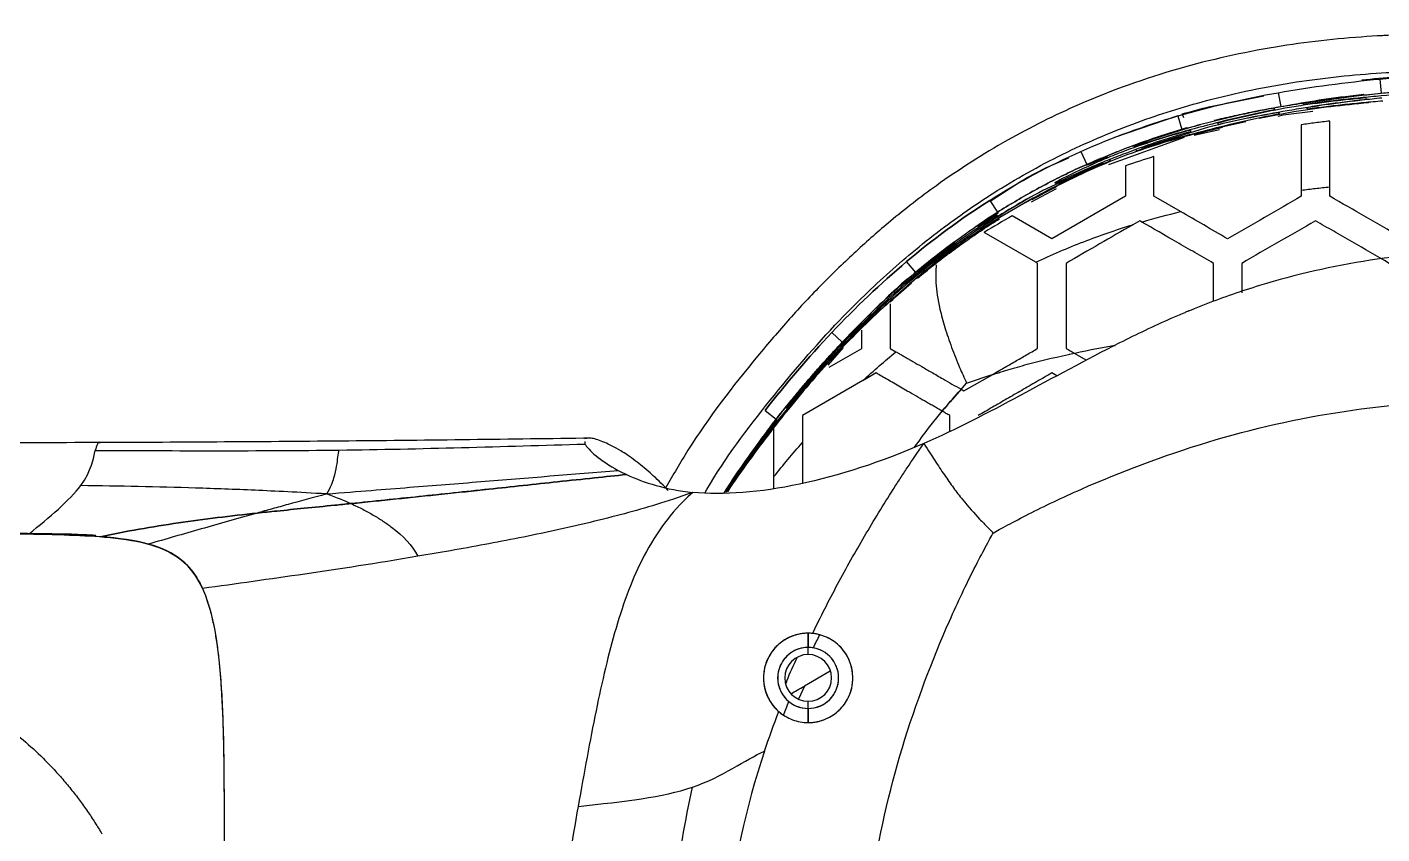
# Model space of a CAD drawing. Header units: millimetres. Extents: x 0 to 1189, y 0 to 841.
# Drawn here: x 430.35 to 478.1, y 636.49 to 664.94 of the extents above; entities that cross this region are included whole.
import ezdxf

# ---------------------------------------------------------------- set-up
doc = ezdxf.new("R2010")
doc.units = ezdxf.units.MM

msp = doc.modelspace()

# ---------------------------------------------------------------- linework, layer by layer
at = {"color": 7, "linetype": 'Continuous', "lineweight": 25}
for p, q in [((478.032, 663.108), (478.079, 662.61)), ((473.94, 662.508), (472.064, 662.126)), ((474.45, 662.626), (474.535, 662.134)), ((477.451, 662.579), (477.461, 662.561)), ((477.558, 662.398), (477.531, 662.444)), ((472.064, 662.126), (472.047, 662.14)), ((473.775, 661.724), (475.001, 661.962)), ((474.288, 662.066), (474.333, 662.027)), ((474.493, 661.887), (474.448, 661.926)), ((474.625, 661.842), (475.663, 661.978)), ((475.44, 662.093), (475.485, 662.053)), ((477.627, 662.28), (477.637, 662.263)), ((470.913, 661.807), (468.682, 661.042)), ((470.914, 661.807), (471.053, 661.327)), ((471.066, 661.878), (471.103, 661.748)), ((472.302, 661.55), (472.347, 661.515)), ((472.463, 661.423), (473.3, 661.616)), ((474.444, 661.801), (474.625, 661.842)), ((475.262, 661.496), (475.262, 659.192)), ((476.262, 659.305), (476.262, 661.627)), ((468.48, 660.099), (471.142, 661.054)), ((471.871, 661.381), (469.619, 660.674)), ((471.202, 661.397), (471.219, 661.384)), ((471.375, 661.263), (471.331, 661.296)), ((471.487, 661.175), (471.504, 661.162)), ((471.488, 661.132), (472.382, 661.334)), ((472.48, 661.41), (472.463, 661.423)), ((467.494, 660.555), (467.697, 660.098)), ((468.864, 660.576), (467.696, 660.096)), ((469.431, 660.615), (469.462, 660.581)), ((468.27, 660.152), (466.147, 659.179)), ((467.057, 660.323), (466.263, 659.971)), ((467.684, 660.066), (468.416, 660.383)), ((467.696, 660.1), (467.698, 660.097)), ((468.442, 660.349), (467.799, 660.06)), ((468.535, 660.228), (468.509, 660.262)), ((469.065, 660.048), (469.065, 658.976)), ((470.065, 658.976), (470.065, 660.372)), ((466.263, 659.971), (466.253, 659.982)), ((465.366, 659.486), (464.331, 658.818)), ((465.752, 658.778), (466.637, 659.245)), ((466.659, 659.329), (466.649, 659.34)), ((464.281, 658.829), (464.55, 658.408)), ((464.282, 658.828), (464.281, 658.829)), ((465.774, 658.862), (465.769, 658.868)), ((469.065, 658.976), (466.467, 657.476)), ((471.006, 658.433), (470.065, 658.976)), ((463.844, 657.918), (464.583, 658.4)), ((464.527, 658.309), (463.868, 657.893)), ((464.548, 658.409), (464.551, 658.406)), ((466.467, 657.476), (465.074, 658.281)), ((469.565, 658.11), (469.326, 657.972)), ((469.641, 658.066), (469.565, 658.11)), ((463.929, 657.829), (463.953, 657.804)), ((465.904, 656.647), (464.078, 657.701)), ((463.026, 657.34), (463.05, 657.318)), ((463.134, 657.235), (463.11, 657.258)), ((461.672, 656.288), (461.349, 656.67)), ((461.349, 656.67), (461.349, 656.669)), ((461.372, 656.042), (461.364, 656.049)), ((461.452, 655.974), (461.429, 655.993)), ((461.508, 655.925), (461.517, 655.918)), ((460.615, 655.374), (460.623, 655.367)), ((460.679, 655.323), (460.701, 655.306)), ((460.766, 655.256), (460.762, 655.259)), ((460.771, 655.187), (460.771, 653.61)), ((458.714, 654.172), (458.714, 654.171)), ((458.714, 654.171), (459.078, 653.828)), ((459.157, 653.854), (459.135, 653.867)), ((459.21, 653.819), (459.232, 653.806)), ((459.771, 653.61), (459.771, 654.252)), ((458.579, 653.018), (459.125, 653.647)), ((458.617, 652.944), (459.771, 653.61)), ((460.771, 653.61), (460.973, 653.494)), ((467.257, 653.443), (467.684, 653.196)), ((458.545, 653.075), (458.524, 653.086)), ((459.805, 652.475), (457.673, 651.244)), ((463.369, 652.11), (464.384, 652.696)), ((466.643, 652.643), (466.467, 652.744)), ((463.269, 652.168), (463.369, 652.11)), ((456.358, 651.419), (456.753, 651.113)), ((457.059, 651.511), (457.051, 651.513)), ((457.134, 651.489), (457.112, 651.495)), ((457.187, 651.474), (457.192, 651.472)), ((454.907, 648.5), (456.753, 651.113)), ((457.673, 651.244), (457.673, 650.288)), ((462.869, 650.688), (462.869, 651.244)), ((456.422, 650.702), (456.431, 650.701)), ((456.486, 650.694), (456.508, 650.692)), ((456.673, 649.095), (456.673, 650.786)), ((432.923, 650.275), (432.915, 650.284)), ((450.009, 650.331), (450.011, 650.239)), ((455.218, 648.949), (455.193, 648.942)), ((455.281, 648.968), (455.306, 648.975)), ((457.878, 643.069), (457.878, 643.569)), ((457.878, 643.569), (457.878, 643.069)), ((457.878, 642.819), (457.878, 643.069)), ((459.243, 642.78), (459.243, 642.78)), ((458.657, 642.235), (457.744, 641.707)), ((457.744, 641.707), (457.542, 641.244)), ((457.878, 640.919), (457.878, 641.169)), ((457.878, 640.419), (457.878, 640.919)), ((457.878, 640.919), (457.878, 640.419))]:
    msp.add_line(p, q, dxfattribs=at)
for radius, start, end in [(1.075, 90, 270), (0.825, 90, 270), (1.075, 270, 90), (0.825, 270, 90)]:
    msp.add_arc((457.878, 641.994), radius, start, end, dxfattribs=at)
for points, knots in [([(487.877, 664.938), (487.392, 664.936), (486.31, 664.931), (484.701, 664.903), (483.306, 664.866), (482.148, 664.828), (481.02, 664.783), (479.593, 664.715), (478.527, 664.656), (477.954, 664.625)], [0, 0, 0, 0, 0.153069, 0.341198, 0.484021, 0.568388, 0.681111, 0.828428, 1, 1, 1, 1]), ([(483.118, 664.548), (482.255, 664.602), (480.425, 664.717), (477.477, 664.64), (474.261, 664.28), (470.844, 663.519), (467.68, 662.387), (464.833, 660.967), (462.626, 659.557), (460.877, 658.201), (459.546, 657.032), (458.36, 655.882), (457.202, 654.651), (455.571, 652.736), (454.062, 650.779), (453.115, 649.146), (452.86, 648.705)], [0, 0, 0, 0, 0.073195, 0.155279, 0.244951, 0.341318, 0.444142, 0.521877, 0.603732, 0.660167, 0.704534, 0.750049, 0.79661, 0.844106, 0.957878, 1, 1, 1, 1]), ([(454.242, 648.518), (454.265, 648.558), (454.927, 649.713), (456.489, 651.772), (458.391, 654.017), (459.849, 655.478), (460.743, 656.311), (461.683, 657.12), (462.928, 658.102), (464.682, 659.305), (466.948, 660.557), (469.424, 661.604), (472.124, 662.451), (475.009, 663.044), (478, 663.354), (480.744, 663.426), (482.458, 663.346), (483.267, 663.309)], [0, 0, 0, 0, 0.0039898, 0.1158084, 0.2237351, 0.2598345, 0.2952622, 0.3299706, 0.3677126, 0.433133, 0.5147459, 0.5924201, 0.6665755, 0.7605684, 0.8481543, 0.928402, 1, 1, 1, 1]), ([(474.535, 662.134), (474.682, 662.159), (474.976, 662.21), (475.418, 662.28), (475.86, 662.346), (476.303, 662.407), (476.746, 662.465), (477.19, 662.518), (477.634, 662.567), (477.931, 662.596), (478.079, 662.61)], [0, 0, 0, 0, 0.125064, 0.250086, 0.375078, 0.500051, 0.625018, 0.74999, 0.87498, 1, 1, 1, 1]), ([(477.459, 662.561), (477.209, 662.533), (476.966, 662.503), (476.502, 662.444), (476.279, 662.413), (475.622, 662.317), (475.197, 662.246), (474.771, 662.168)], [0, 0, 0, 0, 0.25, 0.25, 0.5, 0.5, 1, 1, 1, 1]), ([(477.529, 662.443), (477.291, 662.421), (477.053, 662.397), (476.591, 662.347), (476.144, 662.295), (475.71, 662.236), (475.276, 662.173), (475.058, 662.14), (474.842, 662.105)], [0, 0, 0, 0, 0.25, 0.25, 0.5, 0.75, 0.75, 1, 1, 1, 1]), ([(474.931, 662.025), (475.144, 662.063), (475.357, 662.099), (475.784, 662.167), (475.998, 662.199), (476.429, 662.26), (476.647, 662.289), (477.095, 662.345), (477.325, 662.372), (477.557, 662.398)], [0, 0, 0, 0, 0.25, 0.25, 0.5, 0.5, 0.75, 0.75, 1, 1, 1, 1]), ([(475.281, 662.239), (475.495, 662.275), (475.709, 662.31), (476.143, 662.375), (476.363, 662.406), (476.818, 662.466), (477.055, 662.495), (477.544, 662.553), (477.796, 662.58), (478.05, 662.607)], [0, 0, 0, 0, 0.25, 0.25, 0.5, 0.5, 0.75, 0.75, 1, 1, 1, 1]), ([(478.079, 662.512), (477.836, 662.491), (477.592, 662.468), (477.113, 662.421), (476.879, 662.397), (476.423, 662.345), (476.201, 662.319), (475.761, 662.261), (475.543, 662.231), (475.325, 662.198)], [0, 0, 0, 0, 0.25, 0.25, 0.5, 0.5, 0.75, 0.75, 1, 1, 1, 1]), ([(478.079, 662.61), (478.277, 662.629), (478.673, 662.665), (479.267, 662.714), (479.862, 662.758), (480.456, 662.797), (481.052, 662.831), (481.448, 662.85), (481.647, 662.859)], [0, 0, 0, 0, 0.166701, 0.333373, 0.500027, 0.666676, 0.833329, 1, 1, 1, 1]), ([(480.872, 662.754), (480.431, 662.724), (479.984, 662.69), (479.053, 662.609), (478.563, 662.563), (478.079, 662.512)], [0, 0, 0, 0, 0.5, 0.5, 1, 1, 1, 1]), ([(471.053, 661.327), (471.18, 661.363), (471.435, 661.436), (471.819, 661.54), (472.204, 661.639), (472.59, 661.734), (472.977, 661.823), (473.365, 661.908), (473.754, 661.988), (474.144, 662.064), (474.405, 662.111), (474.535, 662.134)], [0, 0, 0, 0, 0.111215, 0.222366, 0.333469, 0.444539, 0.555595, 0.666653, 0.777728, 0.888838, 1, 1, 1, 1]), ([(474.333, 662.027), (473.908, 661.944), (473.485, 661.853), (472.64, 661.656), (472.216, 661.549), (471.8, 661.436)], [0, 0, 0, 0, 0.5, 0.5, 1, 1, 1, 1]), ([(474.771, 662.168), (474.338, 662.096), (473.905, 662.016), (473.259, 661.885), (473.045, 661.839), (472.615, 661.743), (472.399, 661.693), (472.185, 661.641)], [0, 0, 0, 0, 0.5, 0.5, 0.75, 0.75, 1, 1, 1, 1]), ([(475.001, 661.962), (475.434, 662.03), (475.868, 662.09), (476.742, 662.194), (477.183, 662.239), (477.626, 662.28)], [0, 0, 0, 0, 0.5, 0.5, 1, 1, 1, 1]), ([(471.8, 661.436), (471.376, 661.329), (470.962, 661.216), (470.149, 660.974), (469.751, 660.844), (469.354, 660.703)], [0, 0, 0, 0, 0.5, 0.5, 1, 1, 1, 1]), ([(476.262, 661.627), (476.093, 661.606), (475.759, 661.565), (475.427, 661.519), (475.262, 661.496)], [0, 0, 0, 0, 0.504598, 1, 1, 1, 1]), ([(467.697, 660.098), (467.806, 660.146), (468.025, 660.243), (468.355, 660.381), (468.686, 660.516), (469.019, 660.646), (469.354, 660.771), (469.69, 660.891), (470.028, 661.007), (470.368, 661.119), (470.71, 661.226), (470.938, 661.293), (471.053, 661.327)], [0, 0, 0, 0, 0.100132, 0.200184, 0.300177, 0.400127, 0.500054, 0.599977, 0.699915, 0.799885, 0.899907, 1, 1, 1, 1]), ([(471.219, 661.384), (470.814, 661.266), (470.419, 661.142), (469.639, 660.875), (469.254, 660.732), (468.864, 660.576)], [0, 0, 0, 0, 0.5, 0.5, 1, 1, 1, 1]), ([(469.005, 660.399), (469.41, 660.549), (469.818, 660.688), (470.644, 660.946), (471.063, 661.065), (471.487, 661.175)], [0, 0, 0, 0, 0.5, 0.5, 1, 1, 1, 1]), ([(469.462, 660.581), (469.869, 660.722), (470.279, 660.854), (471.112, 661.096), (471.536, 661.208), (471.961, 661.312)], [0, 0, 0, 0, 0.5, 0.5, 1, 1, 1, 1]), ([(468.907, 660.522), (468.71, 660.444), (468.318, 660.282), (467.524, 659.932), (466.941, 659.648), (466.558, 659.449)], [0, 0, 0, 0, 0.25, 0.5, 1, 1, 1, 1]), ([(464.55, 658.408), (464.65, 658.471), (464.852, 658.598), (465.159, 658.783), (465.467, 658.964), (465.778, 659.14), (466.092, 659.312), (466.408, 659.478), (466.726, 659.641), (467.047, 659.798), (467.371, 659.951), (467.588, 660.049), (467.697, 660.098)], [0, 0, 0, 0, 0.10013, 0.200173, 0.300151, 0.400086, 0.499999, 0.599912, 0.699847, 0.799826, 0.899869, 1, 1, 1, 1]), ([(467.697, 660.098), (467.588, 660.049), (467.371, 659.951), (467.047, 659.798), (466.726, 659.641), (466.408, 659.478), (466.092, 659.312), (465.778, 659.14), (465.467, 658.964), (465.159, 658.783), (464.852, 658.598), (464.65, 658.471), (464.55, 658.408)], [0, 0, 0, 0, 0.100131, 0.200174, 0.300153, 0.400088, 0.500001, 0.599914, 0.699849, 0.799827, 0.89987, 1, 1, 1, 1]), ([(466.584, 659.418), (466.971, 659.612), (467.561, 659.887), (468.362, 660.223), (468.761, 660.378), (468.962, 660.453)], [0, 0, 0, 0, 0.5, 0.75, 1, 1, 1, 1]), ([(475.262, 659.192), (475.426, 659.212), (475.759, 659.252), (476.093, 659.288), (476.262, 659.305)], [0, 0, 0, 0, 0.494555, 1, 1, 1, 1]), ([(465.58, 658.875), (465.247, 658.679), (464.54, 658.265), (463.866, 657.8), (463.51, 657.555)], [0, 0, 0, 0, 0.471525, 1, 1, 1, 1]), ([(478.86, 657.476), (478.639, 657.603), (478.419, 657.73), (477.981, 657.983), (477.765, 658.108), (477.113, 658.484), (476.681, 658.734), (476.262, 658.976)], [0, 0, 0, 0, 0.25, 0.25, 0.5, 0.5, 1, 1, 1, 1]), ([(461.672, 656.288), (461.764, 656.365), (461.946, 656.518), (462.224, 656.744), (462.504, 656.966), (462.788, 657.184), (463.074, 657.398), (463.363, 657.608), (463.655, 657.814), (463.95, 658.016), (464.248, 658.214), (464.449, 658.343), (464.55, 658.408)], [0, 0, 0, 0, 0.100093, 0.200116, 0.300087, 0.400024, 0.499948, 0.599875, 0.699825, 0.799817, 0.899869, 1, 1, 1, 1]), ([(461.733, 656.087), (461.825, 656.163), (462.009, 656.315), (462.288, 656.538), (462.57, 656.758), (462.854, 656.973), (463.142, 657.185), (463.432, 657.393), (463.726, 657.596), (464.022, 657.796), (464.321, 657.992), (464.523, 658.119), (464.624, 658.183)], [0, 0, 0, 0, 0.100095, 0.200118, 0.300089, 0.400026, 0.499949, 0.599876, 0.699826, 0.799817, 0.899869, 1, 1, 1, 1]), ([(464.603, 658.434), (464.569, 658.414), (464.165, 658.168), (463.779, 657.893), (463.425, 657.64)], [0, 0, 0, 0, 0.08278, 1, 1, 1, 1]), ([(472.663, 657.476), (472.38, 657.64), (472.098, 657.803), (471.543, 658.123), (471.272, 658.28), (471.006, 658.433)], [0, 0, 0, 0, 0.5, 0.5, 1, 1, 1, 1]), ([(478.36, 656.61), (477.925, 656.861), (477.266, 657.241), (476.617, 657.616), (476.189, 657.863), (475.974, 657.987), (475.762, 658.11)], [0, 0, 0, 0, 0.5, 0.75, 0.75, 1, 1, 1, 1]), ([(463.425, 657.64), (463.07, 657.392), (462.721, 657.135), (462.037, 656.602), (461.701, 656.326), (461.371, 656.041)], [0, 0, 0, 0, 0.5, 0.5, 1, 1, 1, 1]), ([(465.904, 656.647), (466.456, 656.91), (467.018, 657.151), (468.161, 657.592), (468.741, 657.792), (469.326, 657.972)], [0, 0, 0, 0, 0.5, 0.5, 1, 1, 1, 1]), ([(472.163, 656.61), (471.946, 656.736), (471.728, 656.862), (471.297, 657.111), (471.083, 657.234), (470.449, 657.6), (470.035, 657.839), (469.641, 658.066)], [0, 0, 0, 0, 0.25, 0.25, 0.5, 0.5, 1, 1, 1, 1]), ([(500.888, 649.059), (499.005, 650.942), (496.286, 652.93), (493.132, 654.463), (492.327, 654.81), (492.125, 654.895), (492.074, 654.916), (492.062, 654.921), (492.057, 654.923), (492.054, 654.924), (492.041, 654.93), (491.99, 654.951), (491.787, 655.034), (490.973, 655.357), (487.658, 656.504), (481.668, 657.434), (475.677, 656.504), (472.362, 655.357), (471.548, 655.034), (471.345, 654.951), (471.294, 654.93), (471.281, 654.924), (471.278, 654.923), (471.273, 654.921), (471.261, 654.916), (471.21, 654.895), (471.008, 654.81), (470.203, 654.463), (467.041, 652.949), (464.207, 651.242), (461.957, 650.259)], [0, 0, 0, 0, 0.125, 0.15625, 0.164062, 0.166016, 0.166504, 0.166626, 0.166626, 0.166748, 0.166992, 0.167969, 0.171875, 0.1875, 0.25, 0.5, 0.75, 0.8125, 0.828125, 0.832031, 0.833008, 0.833252, 0.833374, 0.833374, 0.833496, 0.833984, 0.835938, 0.84375, 0.875, 1, 1, 1, 1]), ([(459.078, 653.828), (459.169, 653.924), (459.352, 654.117), (459.63, 654.4), (459.912, 654.681), (460.196, 654.958), (460.485, 655.231), (460.776, 655.501), (461.071, 655.767), (461.37, 656.03), (461.571, 656.202), (461.672, 656.288)], [0, 0, 0, 0, 0.1111698, 0.2222852, 0.3333633, 0.444421, 0.5554754, 0.6665435, 0.7776423, 0.8887888, 1, 1, 1, 1]), ([(465.967, 653.61), (465.967, 654.145), (465.967, 654.669), (465.967, 655.678), (465.967, 656.162), (465.967, 656.61)], [0, 0, 0, 0, 0.5, 0.5, 1, 1, 1, 1]), ([(466.967, 656.61), (466.967, 656.151), (466.967, 655.663), (466.967, 654.656), (466.967, 654.136), (466.967, 653.61)], [0, 0, 0, 0, 0.5, 0.5, 1, 1, 1, 1]), ([(472.163, 655.266), (472.163, 655.452), (472.163, 655.908), (472.163, 656.349), (472.163, 656.61)], [0, 0, 0, 0, 0.408723, 1, 1, 1, 1]), ([(473.163, 656.61), (473.163, 656.342), (473.163, 655.998), (473.163, 655.644), (473.163, 655.565)], [0, 0, 0, 0, 0.776855, 1, 1, 1, 1]), ([(461.08, 655.639), (460.919, 655.494), (460.758, 655.345), (460.44, 655.047), (459.969, 654.596), (459.51, 654.133), (459.21, 653.819)], [0, 0, 0, 0, 0.25, 0.25, 0.5, 1, 1, 1, 1]), ([(459.231, 653.806), (459.535, 654.117), (459.844, 654.422), (460.317, 654.871), (460.477, 655.02), (460.798, 655.314), (460.961, 655.46), (461.124, 655.603)], [0, 0, 0, 0, 0.5, 0.5, 0.75, 0.75, 1, 1, 1, 1]), ([(456.753, 651.113), (456.844, 651.23), (457.028, 651.465), (457.309, 651.813), (457.593, 652.158), (457.882, 652.499), (458.175, 652.837), (458.471, 653.171), (458.772, 653.502), (458.976, 653.72), (459.078, 653.828)], [0, 0, 0, 0, 0.1250544, 0.2500569, 0.3750258, 0.4999791, 0.624935, 0.7499117, 0.8749273, 1, 1, 1, 1]), ([(460.973, 653.494), (461.009, 653.472), (461.084, 653.43), (461.199, 653.363), (461.318, 653.294), (461.441, 653.223), (461.627, 653.116), (461.885, 652.967), (462.239, 652.763), (462.595, 652.557), (462.946, 652.355), (463.16, 652.231), (463.269, 652.168)], [0, 0, 0, 0, 0.056038, 0.112579, 0.169674, 0.227372, 0.285718, 0.425805, 0.571436, 0.742285, 0.87007, 1, 1, 1, 1]), ([(464.384, 652.696), (464.515, 652.772), (464.778, 652.923), (465.173, 653.151), (465.57, 653.38), (465.835, 653.533), (465.967, 653.61)], [0, 0, 0, 0, 0.248453, 0.497928, 0.748439, 1, 1, 1, 1]), ([(464.384, 652.696), (464.575, 652.757), (464.783, 652.82), (465.221, 652.947), (465.452, 653.01), (466.176, 653.2), (466.7, 653.325), (467.257, 653.443)], [0, 0, 0, 0, 0.25, 0.25, 0.5, 0.5, 1, 1, 1, 1]), ([(464.384, 652.696), (464.575, 652.757), (464.783, 652.82), (465.221, 652.947), (465.452, 653.01), (466.176, 653.2), (466.7, 653.325), (467.257, 653.443)], [0, 0, 0, 0, 0.25, 0.25, 0.5, 0.5, 1, 1, 1, 1]), ([(462.606, 651.396), (462.552, 651.427), (462.443, 651.49), (462.284, 651.582), (462.129, 651.671), (461.923, 651.79), (461.67, 651.937), (461.386, 652.1), (461.129, 652.249), (460.897, 652.383), (460.676, 652.51), (460.467, 652.631), (460.336, 652.706), (460.271, 652.744)], [0, 0, 0, 0, 0.0646883, 0.1278867, 0.1896182, 0.249907, 0.3764429, 0.5001004, 0.6043198, 0.7061891, 0.8059315, 0.9037846, 1, 1, 1, 1]), ([(466.467, 652.744), (466.289, 652.641), (465.935, 652.437), (465.408, 652.132), (464.888, 651.832), (464.376, 651.537), (464.037, 651.341), (463.869, 651.244)], [0, 0, 0, 0, 0.205841, 0.408748, 0.608734, 0.805813, 1, 1, 1, 1]), ([(464.404, 647.102), (464.505, 647.16), (464.88, 647.372), (465.89, 647.902), (468.089, 648.95), (473.471, 651.007), (481.668, 652.265), (489.864, 651.007), (495.246, 648.95), (497.427, 647.883), (498.421, 647.338), (498.79, 647.12), (498.889, 647.06)], [0, 0, 0, 0, 0.03125, 0.0625, 0.125, 0.25, 0.5, 0.75, 0.875, 0.9375, 0.96875, 1, 1, 1, 1]), ([(462.869, 651.244), (462.825, 651.27), (462.737, 651.32), (462.65, 651.371), (462.606, 651.396)], [0, 0, 0, 0, 0.503827, 1, 1, 1, 1]), ([(452.949, 648.601), (452.911, 648.64), (452.664, 648.899), (452.264, 649.265), (451.731, 649.707), (451.19, 650.063), (450.668, 650.324), (450.216, 650.473), (450.077, 650.441), (450.007, 650.425)], [0, 0, 0, 0, 0.017536, 0.113819, 0.229997, 0.37134, 0.566509, 0.78039, 1, 1, 1, 1]), ([(432.915, 650.293), (431.342, 650.286), (428.29, 650.272), (423.906, 650.254), (419.952, 650.237), (416.534, 650.221), (413.638, 650.205), (411.135, 650.188), (408.758, 650.168), (406.345, 650.145), (403.786, 650.118), (401.123, 650.088), (398.346, 650.054), (395.392, 650.012), (392.107, 649.957), (388.345, 649.882), (384.02, 649.778), (379.136, 649.636), (373.781, 649.441), (368.913, 649.186), (364.742, 648.875), (361.435, 648.551), (358.35, 648.129), (355.769, 647.674), (354.272, 647.219), (353.68, 647.039)], [0, 0, 0, 0, 0.059376, 0.115257, 0.165524, 0.208696, 0.244326, 0.27491, 0.303233, 0.334065, 0.366066, 0.399869, 0.434635, 0.470934, 0.511436, 0.558679, 0.613056, 0.674815, 0.743205, 0.815424, 0.85892, 0.901187, 0.94091, 0.976605, 1, 1, 1, 1]), ([(450.227, 650.445), (447.379, 650.408), (441.61, 650.333), (435.843, 650.303), (432.923, 650.288)], [0, 0, 0, 0, 0.493747, 1, 1, 1, 1]), ([(440.912, 648.48), (441.051, 648.723), (441.181, 649.064), (441.289, 649.6), (441.311, 649.887), (441.346, 650.028)], [0, 0, 0, 0, 0.25, 0.5, 1, 1, 1, 1]), ([(457.673, 650.288), (457.673, 649.927), (457.673, 649.471), (457.673, 648.968), (457.673, 648.863)], [0, 0, 0, 0, 0.791096, 1, 1, 1, 1]), ([(458.035, 643.561), (458.314, 644.145), (458.607, 644.721), (459.07, 645.583), (459.228, 645.87), (459.546, 646.436), (459.705, 646.714), (460.029, 647.265), (460.193, 647.54), (460.532, 648.095), (460.705, 648.373), (460.959, 648.773), (461.042, 648.903), (461.205, 649.155), (461.446, 649.523), (461.719, 649.923), (461.957, 650.259)], [0, 0, 0, 0, 0.25, 0.25, 0.375, 0.375, 0.5, 0.5, 0.625, 0.625, 0.75, 0.75, 0.8125, 0.8125, 0.875, 1, 1, 1, 1]), ([(461.957, 650.259), (462.127, 649.996), (462.335, 649.669), (462.684, 649.137), (463, 648.69), (463.426, 648.135), (463.831, 647.687), (464.207, 647.3), (464.361, 647.145), (464.404, 647.102)], [0, 0, 0, 0, 0.125, 0.25, 0.375, 0.5, 0.75, 0.875, 1, 1, 1, 1]), ([(440.912, 648.48), (442.058, 648.573), (443.853, 648.716), (447.179, 648.981), (449.582, 649.179), (451.183, 649.311)], [0, 0, 0, 0, 0.25, 0.5, 1, 1, 1, 1]), ([(451.474, 649.165), (451.099, 649.126), (450.29, 649.041), (449.076, 648.911), (447.833, 648.778), (446.203, 648.603), (444.18, 648.389), (442.561, 648.222), (441.763, 648.14)], [0, 0, 0, 0, 0.115915, 0.25, 0.375, 0.5, 0.753479, 1, 1, 1, 1]), ([(441.763, 648.14), (442.293, 648.194), (443.362, 648.304), (444.981, 648.473), (446.474, 648.632), (447.833, 648.778), (449.076, 648.911), (450.29, 649.041), (451.099, 649.126), (451.474, 649.165)], [0, 0, 0, 0, 0.163564, 0.330231, 0.5, 0.625, 0.75, 0.884076, 1, 1, 1, 1]), ([(456.673, 648.669), (456.673, 648.689), (456.673, 648.836), (456.673, 648.975), (456.673, 649.095)], [0, 0, 0, 0, 0.134465, 1, 1, 1, 1]), ([(440.912, 648.48), (439.879, 648.538), (438.341, 648.615), (435.589, 648.716), (433.606, 648.755), (432.236, 648.775)], [0, 0, 0, 0, 0.25, 0.5, 1, 1, 1, 1]), ([(440.912, 648.48), (440.383, 648.339), (439.946, 648.22), (439.355, 648.057), (439.169, 648.005), (438.804, 647.904), (438.626, 647.854), (438.451, 647.805)], [0, 0, 0, 0, 0.5, 0.5, 0.75, 0.75, 1, 1, 1, 1]), ([(441.763, 648.14), (441.573, 648.121), (441.021, 648.065), (440.151, 647.978), (439.237, 647.887), (438.685, 647.829), (438.451, 647.805)], [0, 0, 0, 0, 0.171951, 0.5, 0.788425, 1, 1, 1, 1]), ([(438.451, 647.805), (438.685, 647.829), (439.237, 647.887), (440.151, 647.978), (441.021, 648.065), (441.573, 648.121), (441.763, 648.14)], [0, 0, 0, 0, 0.211562, 0.5, 0.828109, 1, 1, 1, 1]), ([(441.763, 648.14), (441.914, 648.072), (442.051, 648.005), (442.31, 647.871), (442.556, 647.736), (442.779, 647.596), (442.994, 647.454), (443.097, 647.381), (443.593, 647.007), (443.919, 646.677), (444.124, 646.281)], [0, 0, 0, 0, 0.125, 0.125, 0.25, 0.375, 0.375, 0.5, 0.5, 1, 1, 1, 1]), ([(453.807, 648.536), (453.339, 648.106), (452.809, 647.498), (452.062, 646.31), (451.536, 645.098), (450.947, 643.317), (450.393, 640.916), (449.979, 638.657), (449.769, 637.459)], [0, 0, 0, 0, 0.125, 0.25, 0.375, 0.5, 0.75, 1, 1, 1, 1]), ([(438.451, 647.805), (437.985, 647.755), (437.527, 647.703), (436.599, 647.588), (436.138, 647.527), (435.216, 647.391), (434.755, 647.317), (433.837, 647.155), (433.382, 647.068), (432.924, 646.972)], [0, 0, 0, 0, 0.25, 0.25, 0.5, 0.5, 0.75, 0.75, 1, 1, 1, 1]), ([(432.924, 646.972), (433.382, 647.068), (433.837, 647.155), (434.755, 647.317), (435.216, 647.391), (436.138, 647.527), (436.599, 647.588), (437.527, 647.703), (437.985, 647.755), (438.451, 647.805)], [0, 0, 0, 0, 0.25, 0.25, 0.5, 0.5, 0.75, 0.75, 1, 1, 1, 1]), ([(438.451, 647.805), (438.104, 647.707), (437.77, 647.612), (437.116, 647.426), (436.155, 647.152), (435.236, 646.888), (434.623, 646.711)], [0, 0, 0, 0, 0.25, 0.25, 0.5, 1, 1, 1, 1]), ([(349.548, 642.089), (349.926, 642.318), (350.834, 642.869), (352.514, 643.549), (354.684, 644.197), (357.45, 644.746), (360.824, 645.193), (364.751, 645.555), (369.014, 645.835), (373.47, 646.05), (378.375, 646.234), (383.553, 646.398), (388.848, 646.554), (393.732, 646.685), (398.129, 646.793), (401.976, 646.879), (405.278, 646.946), (408.3, 647), (411.258, 647.04), (414.447, 647.07), (417.919, 647.094), (421.674, 647.113), (425.041, 647.116), (427.798, 647.104), (429.858, 647.082), (431.626, 647.048), (433.203, 646.97), (434.537, 646.785), (435.582, 646.381), (436.212, 645.775), (436.55, 645.123), (436.726, 644.638), (436.849, 644.199), (436.952, 643.719), (437.037, 643.199), (437.164, 642.176), (437.261, 640.506), (437.292, 638.127), (437.289, 635.446), (437.289, 632.509), (437.289, 629.376), (437.288, 626.115), (437.287, 622.795), (437.289, 619.51), (437.256, 616.378), (437.16, 614.085), (437.034, 612.616), (436.949, 611.859), (436.847, 611.157), (436.725, 610.514), (436.554, 609.817), (436.273, 609.024), (435.8, 608.286), (435.113, 607.774), (434.226, 607.484), (433.099, 607.352), (431.692, 607.319), (429.97, 607.323), (427.968, 607.321), (425.292, 607.321), (422.024, 607.319), (418.37, 607.321), (414.974, 607.311), (411.822, 607.348), (409.029, 607.558), (406.373, 607.943), (403.705, 608.472), (400.652, 609.21), (397.191, 610.109), (393.352, 611.109), (388.909, 612.211), (383.883, 613.338), (378.326, 614.35), (372.66, 615.175), (367.694, 615.838), (363.559, 616.402), (360.329, 616.908), (358.099, 617.274), (356.974, 617.548), (356.807, 617.589)], [0, 0, 0, 0, 0.006247, 0.01503, 0.025559, 0.038285, 0.054911, 0.073739, 0.094123, 0.115404, 0.136912, 0.163629, 0.188757, 0.21193, 0.232807, 0.251049, 0.266421, 0.279568, 0.293844, 0.308316, 0.324726, 0.343013, 0.361498, 0.372444, 0.382541, 0.391628, 0.399868, 0.409838, 0.418799, 0.426799, 0.430929, 0.433368, 0.435831, 0.438359, 0.440982, 0.443725, 0.453442, 0.464709, 0.477435, 0.491401, 0.506297, 0.5218, 0.537586, 0.553301, 0.568319, 0.581949, 0.585839, 0.589535, 0.593035, 0.596347, 0.599487, 0.604432, 0.610902, 0.617534, 0.624552, 0.632066, 0.640181, 0.649075, 0.658902, 0.669529, 0.687461, 0.705236, 0.72127, 0.735553, 0.749866, 0.760887, 0.773534, 0.788374, 0.805351, 0.824175, 0.844551, 0.87017, 0.897093, 0.924522, 0.951244, 0.968045, 0.983604, 0.997558, 1, 1, 1, 1]), ([(349.566, 642.089), (349.693, 642.177), (350.37, 642.648), (351.889, 643.317), (354.047, 644.036), (356.521, 644.578), (359.239, 644.995), (362.322, 645.339), (365.695, 645.62), (369.891, 645.884), (374.818, 646.108), (380.328, 646.297), (385.647, 646.461), (390.636, 646.603), (395.213, 646.722), (399.314, 646.82), (402.888, 646.898), (405.964, 646.959), (408.661, 647.005), (411.171, 647.038), (413.701, 647.064), (416.365, 647.084), (419.208, 647.101), (422.156, 647.113), (425.095, 647.115), (427.887, 647.106), (429.6, 647.082), (430.413, 647.07)], [0, 0, 0, 0, 0.005667, 0.030319, 0.060517, 0.08936, 0.123288, 0.161624, 0.203435, 0.247755, 0.316234, 0.38482, 0.450518, 0.511969, 0.56837, 0.61892, 0.662817, 0.69986, 0.732074, 0.762001, 0.79218, 0.825149, 0.859967, 0.896759, 0.933526, 0.968434, 1, 1, 1, 1]), ([(411.32, 647.039), (411.983, 647.046), (413.57, 647.064), (416.206, 647.085), (419.302, 647.107), (422.599, 647.122), (425.644, 647.126), (428.295, 647.118), (430.444, 647.091), (431.939, 647.076), (432.628, 647.038), (432.767, 647.03)], [0, 0, 0, 0, 0.090864, 0.2174561, 0.3611998, 0.5150389, 0.6692419, 0.7798322, 0.8827112, 0.9763714, 1, 1, 1, 1]), ([(459.745, 629.839), (459.745, 633.118), (460.5, 638.035), (462.557, 643.418), (463.605, 645.617), (464.135, 646.627), (464.346, 647.002), (464.404, 647.102)], [0, 0, 0, 0, 0.5, 0.75, 0.875, 0.9375, 1, 1, 1, 1]), ([(436.528, 645.145), (437.098, 643.884), (437.277, 641.246), (437.289, 637.667), (437.29, 636.169), (437.289, 635.385), (437.289, 632.95), (437.289, 629.479), (437.288, 625.769), (437.288, 622.977), (437.288, 622.044), (437.286, 620.191), (437.274, 615.597), (437.095, 611.591), (436.523, 609.76)], [0, 0, 0, 0, 0.25, 0.3125, 0.3125, 0.375, 0.375, 0.5, 0.625, 0.625, 0.6875, 0.6875, 0.75, 1, 1, 1, 1]), ([(457.878, 643.569), (457.848, 643.569), (457.792, 643.568), (457.709, 643.561), (457.632, 643.551), (457.561, 643.538), (457.497, 643.523), (457.438, 643.507), (457.384, 643.49), (457.337, 643.474), (457.295, 643.458), (457.219, 643.426), (457.113, 643.374), (456.889, 643.235), (456.618, 642.979), (456.392, 642.576), (456.282, 642.109), (456.314, 641.693), (456.426, 641.366), (456.535, 641.161), (456.648, 641.006), (456.749, 640.892), (456.815, 640.833), (456.843, 640.807)], [0, 0, 0, 0, 0.023146, 0.044873, 0.065182, 0.084072, 0.101543, 0.117595, 0.132229, 0.145443, 0.157239, 0.167616, 0.209926, 0.250004, 0.375026, 0.498207, 0.608515, 0.748758, 0.819605, 0.880162, 0.930418, 0.970366, 1, 1, 1, 1]), ([(457.878, 643.569), (457.709, 643.569), (457.542, 643.542), (457.225, 643.437), (457.074, 643.359), (456.805, 643.16), (456.688, 643.039), (456.495, 642.766), (456.42, 642.614), (456.323, 642.295), (456.3, 642.128), (456.307, 641.791), (456.338, 641.623), (456.451, 641.305), (456.533, 641.157), (456.741, 640.892), (456.865, 640.776), (457.006, 640.683)], [0, 0, 0, 0, 0.125, 0.125, 0.25, 0.25, 0.375, 0.375, 0.5, 0.5, 0.625, 0.625, 0.75, 0.75, 0.875, 0.875, 1, 1, 1, 1]), ([(458.288, 643.515), (458.261, 643.522), (458.208, 643.535), (458.126, 643.55), (458.044, 643.561), (457.961, 643.568), (457.906, 643.569), (457.878, 643.569)], [0, 0, 0, 0, 0.200559, 0.40028, 0.59972, 0.799441, 1, 1, 1, 1]), ([(457.878, 640.419), (457.906, 640.42), (457.965, 640.421), (458.055, 640.428), (458.149, 640.442), (458.247, 640.462), (458.347, 640.49), (458.45, 640.526), (458.555, 640.57), (458.659, 640.625), (458.764, 640.69), (458.866, 640.766), (459.039, 640.916), (459.24, 641.168), (459.401, 641.535), (459.47, 641.938), (459.432, 642.349), (459.289, 642.726), (459.092, 643.015), (458.864, 643.235), (458.659, 643.368), (458.486, 643.449), (458.352, 643.498), (458.2, 643.54), (458.091, 643.554), (458.035, 643.561)], [0, 0, 0, 0, 0.017922, 0.03681, 0.056663, 0.077483, 0.099269, 0.12202, 0.145737, 0.17042, 0.196068, 0.222683, 0.250262, 0.339508, 0.422351, 0.498784, 0.59388, 0.677303, 0.749027, 0.811846, 0.874431, 0.901371, 0.93128, 0.964156, 1, 1, 1, 1]), ([(457.878, 640.419), (457.905, 640.42), (457.959, 640.42), (458.04, 640.427), (458.12, 640.437), (458.199, 640.451), (458.278, 640.47), (458.356, 640.493), (458.496, 640.541), (458.692, 640.635), (458.921, 640.803), (459.118, 641.009), (459.274, 641.247), (459.385, 641.508), (459.447, 641.786), (459.46, 642.07), (459.42, 642.352), (459.332, 642.622), (459.196, 642.872), (459.018, 643.094), (458.838, 643.249), (458.68, 643.352), (458.555, 643.419), (458.424, 643.474), (458.334, 643.501), (458.288, 643.515)], [0, 0, 0, 0, 0.017986, 0.035855, 0.053655, 0.071434, 0.089239, 0.107119, 0.125119, 0.187571, 0.250084, 0.312535, 0.375049, 0.4375, 0.500014, 0.562465, 0.624978, 0.68743, 0.749943, 0.812394, 0.874908, 0.906297, 0.937438, 0.968587, 1, 1, 1, 1]), ([(420.668, 642.928), (420.75, 642.934), (420.916, 642.946), (421.164, 642.958), (421.414, 642.965), (421.664, 642.967), (421.914, 642.964), (422.165, 642.957), (422.416, 642.945), (422.668, 642.928), (422.919, 642.907), (423.17, 642.881), (423.42, 642.849), (423.671, 642.813), (423.92, 642.773), (424.169, 642.727), (424.93, 642.572), (426.214, 642.199), (427.875, 641.455), (429.446, 640.463), (430.513, 639.567), (431.208, 638.862), (431.562, 638.473), (431.89, 638.082), (432.195, 637.689), (432.477, 637.294), (432.741, 636.897), (432.902, 636.628), (432.983, 636.495)], [0, 0, 0, 0, 0.0164946, 0.0330302, 0.0496045, 0.0662151, 0.0828597, 0.0995359, 0.1162413, 0.1329737, 0.1497309, 0.1665109, 0.183312, 0.2001323, 0.2169704, 0.2338252, 0.2506957, 0.3721652, 0.5004164, 0.6161951, 0.7495931, 0.7877155, 0.8248826, 0.8612149, 0.8968143, 0.9317661, 0.9661417, 1, 1, 1, 1]), ([(457.878, 643.069), (457.657, 643.069), (457.438, 642.999), (457.078, 642.745), (456.939, 642.561), (456.791, 642.145), (456.784, 641.914), (456.904, 641.49), (457.031, 641.297), (457.202, 641.159)], [0, 0, 0, 0, 0.25, 0.25, 0.5, 0.5, 0.75, 0.75, 1, 1, 1, 1]), ([(457.878, 640.919), (458.011, 640.919), (458.144, 640.944), (458.392, 641.041), (458.507, 641.112), (458.703, 641.292), (458.784, 641.401), (458.901, 641.639), (458.938, 641.77), (458.96, 642.035), (458.947, 642.17), (458.872, 642.425), (458.81, 642.546), (458.648, 642.756), (458.547, 642.846), (458.318, 642.984), (458.192, 643.031), (458.06, 643.053)], [0, 0, 0, 0, 0.125, 0.125, 0.25, 0.25, 0.375, 0.375, 0.5, 0.5, 0.625, 0.625, 0.75, 0.75, 0.875, 0.875, 1, 1, 1, 1]), ([(457.275, 641.437), (457.347, 641.478), (457.503, 641.569), (457.66, 641.659), (457.744, 641.707)], [0, 0, 0, 0, 0.462806, 1, 1, 1, 1]), ([(457.202, 641.159), (457.297, 641.082), (457.404, 641.022), (457.634, 640.94), (457.756, 640.919), (457.878, 640.919)], [0, 0, 0, 0, 0.5, 0.5, 1, 1, 1, 1]), ([(456.843, 640.807), (456.985, 640.683), (457.149, 640.586), (457.501, 640.453), (457.689, 640.419), (457.878, 640.419)], [0, 0, 0, 0, 0.5, 0.5, 1, 1, 1, 1]), ([(452.854, 629.749), (452.839, 630.761), (452.907, 632.313), (453.209, 635.092), (453.551, 636.974), (453.802, 638.144)], [0, 0, 0, 0, 0.25, 0.5, 1, 1, 1, 1])]:
    msp.add_open_spline(points, degree=3, knots=knots, dxfattribs=at)
for points in [[(478.032, 663.108), (479.228, 663.221), (480.425, 663.305), (481.625, 663.359)], [(474.45, 662.626), (475.638, 662.834), (476.832, 662.994), (478.032, 663.108)], [(477.396, 663.076), (477.788, 663.117), (478.193, 663.157), (478.59, 663.192)], [(470.914, 661.807), (472.077, 662.145), (473.256, 662.418), (474.45, 662.626)], [(478.102, 662.438), (477.87, 662.414), (477.407, 662.363), (476.728, 662.282), (476.082, 662.194), (475.654, 662.128), (475.44, 662.093)], [(471.066, 661.878), (471.386, 661.968), (471.714, 662.056), (472.045, 662.139)], [(474.448, 661.926), (473.584, 661.776), (472.724, 661.594), (471.871, 661.381)], [(474.842, 662.105), (473.989, 661.95), (473.143, 661.765), (472.302, 661.55)], [(472.347, 661.515), (473.203, 661.716), (474.064, 661.886), (474.931, 662.025)], [(475.485, 662.053), (475.702, 662.084), (476.137, 662.142), (476.792, 662.218), (477.462, 662.284), (477.909, 662.324), (478.132, 662.343)], [(467.494, 660.555), (468.605, 661.05), (469.745, 661.468), (470.914, 661.807)], [(469.324, 660.737), (470.101, 661.03), (470.879, 661.277), (471.71, 661.505)], [(471.961, 661.312), (472.799, 661.534), (473.643, 661.726), (474.493, 661.887)], [(471.331, 661.297), (470.495, 661.074), (469.701, 660.822), (468.907, 660.522)], [(468.962, 660.453), (469.358, 660.609), (470.153, 660.898), (470.962, 661.146), (471.375, 661.263)], [(471.504, 661.162), (471.828, 661.249), (472.154, 661.332), (472.48, 661.41)], [(464.28, 658.831), (465.307, 659.484), (466.382, 660.061), (467.493, 660.557)], [(466.198, 659.12), (466.579, 659.325), (467.349, 659.714), (468.138, 660.064), (468.535, 660.228)], [(466.649, 659.34), (467.418, 659.734), (468.206, 660.088), (469.005, 660.399)], [(470.065, 660.372), (469.73, 660.27), (469.397, 660.162), (469.065, 660.048)], [(465.357, 659.496), (465.652, 659.664), (465.951, 659.826), (466.253, 659.982)], [(466.147, 659.179), (465.386, 658.766), (464.645, 658.315), (463.929, 657.829)], [(463.953, 657.804), (464.315, 658.042), (465.051, 658.499), (465.812, 658.92), (466.198, 659.12)], [(465.774, 658.862), (466.066, 659.024), (466.361, 659.18), (466.659, 659.329)], [(475.262, 659.192), (475.262, 659.121), (475.262, 659.049), (475.262, 658.976)], [(476.262, 658.976), (476.262, 659.087), (476.262, 659.197), (476.262, 659.305)], [(461.349, 656.669), (462.276, 657.455), (463.256, 658.177), (464.281, 658.829)], [(464.281, 658.829), (463.256, 658.177), (462.275, 657.455), (461.349, 656.67)], [(465.764, 658.873), (465, 658.457), (464.261, 658.005), (463.547, 657.517)], [(475.262, 658.976), (474.406, 658.482), (473.537, 657.98), (472.663, 657.476)], [(463.463, 657.602), (463.819, 657.849), (464.182, 658.088), (464.552, 658.317)], [(465.074, 658.281), (464.737, 658.095), (464.405, 657.901), (464.078, 657.701)], [(469.641, 658.066), (470.093, 658.2), (470.548, 658.321), (471.006, 658.433)], [(475.762, 658.11), (474.902, 657.614), (474.034, 657.113), (473.163, 656.61)], [(469.326, 657.972), (468.545, 657.521), (467.757, 657.066), (466.967, 656.61)], [(461.001, 655.703), (461.652, 656.283), (462.326, 656.831), (463.027, 657.341)], [(463.05, 657.318), (462.356, 656.802), (461.69, 656.25), (461.045, 655.667)], [(463.11, 657.258), (462.408, 656.755), (461.732, 656.215), (461.08, 655.639)], [(461.124, 655.603), (461.769, 656.182), (462.439, 656.726), (463.134, 657.235)], [(461.429, 655.993), (462.082, 656.563), (462.758, 657.1), (463.463, 657.602)], [(463.51, 657.555), (462.797, 657.064), (462.112, 656.536), (461.451, 655.974)], [(463.547, 657.517), (462.842, 657.021), (462.162, 656.491), (461.508, 655.926)], [(461.349, 656.67), (460.425, 655.887), (459.545, 655.052), (458.714, 654.172)], [(458.714, 654.171), (459.545, 655.052), (460.425, 655.886), (461.349, 656.669)], [(465.967, 656.61), (465.946, 656.622), (465.925, 656.635), (465.904, 656.647)], [(461.363, 656.049), (461.11, 655.828), (460.861, 655.603), (460.615, 655.374)], [(460.766, 655.256), (461.013, 655.481), (461.263, 655.702), (461.517, 655.917)], [(460.624, 655.368), (459.988, 654.77), (459.374, 654.146), (458.785, 653.503)], [(458.817, 653.484), (459.414, 654.12), (460.036, 654.736), (460.68, 655.324)], [(460.702, 655.306), (460.065, 654.714), (459.449, 654.096), (458.859, 653.459)], [(460.757, 655.262), (460.111, 654.677), (459.489, 654.069), (458.891, 653.439)], [(461.045, 655.667), (460.393, 655.09), (459.762, 654.482), (459.156, 653.854)], [(458.714, 654.172), (457.885, 653.293), (457.098, 652.374), (456.358, 651.419)], [(456.358, 651.419), (457.098, 652.374), (457.885, 653.293), (458.714, 654.171)], [(458.785, 653.503), (458.188, 652.864), (457.614, 652.202), (457.059, 651.511)], [(457.113, 651.495), (457.66, 652.181), (458.227, 652.843), (458.817, 653.484)], [(458.859, 653.459), (458.261, 652.826), (457.687, 652.17), (457.134, 651.489)], [(458.891, 653.439), (458.3, 652.805), (457.732, 652.15), (457.188, 651.474)], [(459.805, 652.475), (460.185, 652.825), (460.574, 653.165), (460.973, 653.494)], [(466.967, 653.61), (467.064, 653.554), (467.161, 653.498), (467.257, 653.443)], [(456.749, 651.107), (457.296, 651.807), (457.863, 652.48), (458.451, 653.127)], [(458.524, 653.087), (457.935, 652.446), (457.369, 651.781), (456.825, 651.092)], [(456.867, 651.083), (457.403, 651.768), (457.962, 652.432), (458.544, 653.075)], [(460.271, 652.744), (460.115, 652.654), (459.96, 652.564), (459.805, 652.475)], [(463.269, 652.168), (463.09, 651.968), (462.86, 651.702), (462.606, 651.396)], [(463.269, 652.168), (463.09, 651.968), (462.86, 651.702), (462.606, 651.396)], [(457.051, 651.513), (456.838, 651.246), (456.629, 650.976), (456.422, 650.702)], [(456.573, 650.685), (456.777, 650.95), (456.985, 651.212), (457.195, 651.472)], [(455.193, 648.942), (455.689, 649.683), (456.208, 650.406), (456.749, 651.107)], [(456.791, 651.099), (456.245, 650.405), (455.72, 649.688), (455.218, 648.949)], [(456.825, 651.092), (456.287, 650.4), (455.772, 649.691), (455.281, 648.968)], [(455.306, 648.975), (455.803, 649.696), (456.324, 650.399), (456.867, 651.083)], [(456.431, 650.701), (455.898, 649.99), (455.387, 649.258), (454.9, 648.509)], [(456.509, 650.692), (455.979, 649.994), (455.473, 649.276), (454.99, 648.544)], [(456.564, 650.685), (456.03, 649.995), (455.519, 649.287), (455.03, 648.56)], [(432.236, 648.775), (432.624, 649.297), (432.682, 649.75), (432.745, 650.012)], [(432.745, 650.012), (435.676, 650.006), (438.488, 649.992), (441.346, 650.028)], [(441.346, 650.028), (444.204, 650.065), (447.108, 650.152), (450.011, 650.239)], [(450.011, 650.239), (450.131, 650.028), (450.536, 649.657), (451.183, 649.311)], [(461.957, 650.259), (458.956, 648.949), (455.984, 648.319), (453.807, 648.536)], [(456.673, 649.095), (456.997, 649.501), (457.33, 649.899), (457.673, 650.288)], [(451.183, 649.311), (451.275, 649.262), (451.372, 649.213), (451.474, 649.165)], [(451.474, 649.165), (452.088, 648.878), (452.874, 648.629), (453.807, 648.536)], [(430.413, 647.07), (431.131, 647.661), (431.848, 648.253), (432.236, 648.775)], [(440.912, 648.48), (441.257, 648.355), (441.528, 648.245), (441.763, 648.14)], [(453.807, 648.536), (452.848, 648.191), (451.493, 647.785), (448.915, 647.168), (446.466, 646.686), (444.869, 646.407), (444.124, 646.281)], [(432.924, 646.972), (432.221, 647.027), (431.392, 647.052), (430.413, 647.07)], [(434.623, 646.711), (434.156, 646.84), (433.597, 646.92), (432.924, 646.972)], [(436.528, 645.145), (436.147, 645.986), (435.577, 646.449), (434.623, 646.711)], [(444.124, 646.281), (442.636, 646.03), (440.092, 645.64), (437.716, 645.31), (436.528, 645.145)], [(458.035, 643.561), (457.982, 643.567), (457.93, 643.569), (457.878, 643.569)], [(458.061, 643.054), (458.135, 643.208), (458.211, 643.362), (458.288, 643.515)], [(458.06, 643.053), (458, 643.064), (457.939, 643.069), (457.878, 643.069)], [(457.006, 640.683), (457.07, 640.842), (457.135, 641.001), (457.202, 641.158)], [(456.342, 639.417), (456.498, 639.885), (456.666, 640.349), (456.843, 640.807)], [(453.802, 638.144), (454.863, 638.509), (455.664, 639.112), (456.342, 639.417)], [(456.342, 639.417), (455.677, 637.423), (455.222, 635.359), (455.081, 633.641)], [(449.769, 637.459), (451.42, 637.651), (452.741, 637.779), (453.802, 638.144)], [(449.769, 637.459), (449.348, 635.064), (448.915, 632.395), (448.475, 629.631)]]:
    msp.add_open_spline(points, degree=3, dxfattribs=at)
at = {"color": 8, "linetype": 'Continuous', "lineweight": 25}
for points, knots in [([(462.389, 656.563), (462.379, 656.36), (462.356, 655.924), (462.475, 655.15), (462.688, 654.354), (462.923, 653.661), (463.186, 652.998), (463.379, 652.569), (463.463, 652.382)], [0, 0, 0, 0, 0.212783, 0.456446, 0.602584, 0.749266, 0.890717, 1, 1, 1, 1]), ([(467.082, 653.403), (467.599, 653.515), (468.136, 653.631), (468.68, 653.714), (468.7, 653.717)], [0, 0, 0, 0, 0.962759, 1, 1, 1, 1]), ([(461.628, 650.129), (461.792, 650.353), (462.197, 650.906), (462.813, 651.656), (463.274, 652.171), (463.463, 652.382)], [0, 0, 0, 0, 0.285727, 0.70729, 1, 1, 1, 1]), ([(463.463, 652.382), (463.739, 652.482), (464.124, 652.621), (464.518, 652.734), (464.63, 652.766)], [0, 0, 0, 0, 0.71563, 1, 1, 1, 1]), ([(432.915, 650.284), (432.91, 650.288), (432.879, 650.321), (432.826, 650.271), (432.771, 650.095), (432.745, 650.012)], [0, 0, 0, 0, 0.074334, 0.559864, 1, 1, 1, 1]), ([(457.094, 641.781), (457.106, 641.819), (457.208, 642.139), (457.358, 642.44), (457.491, 642.705)], [0, 0, 0, 0, 0.117923, 1, 1, 1, 1])]:
    msp.add_open_spline(points, degree=3, knots=knots, dxfattribs=at)

doc.saveas('drawing.dxf')
